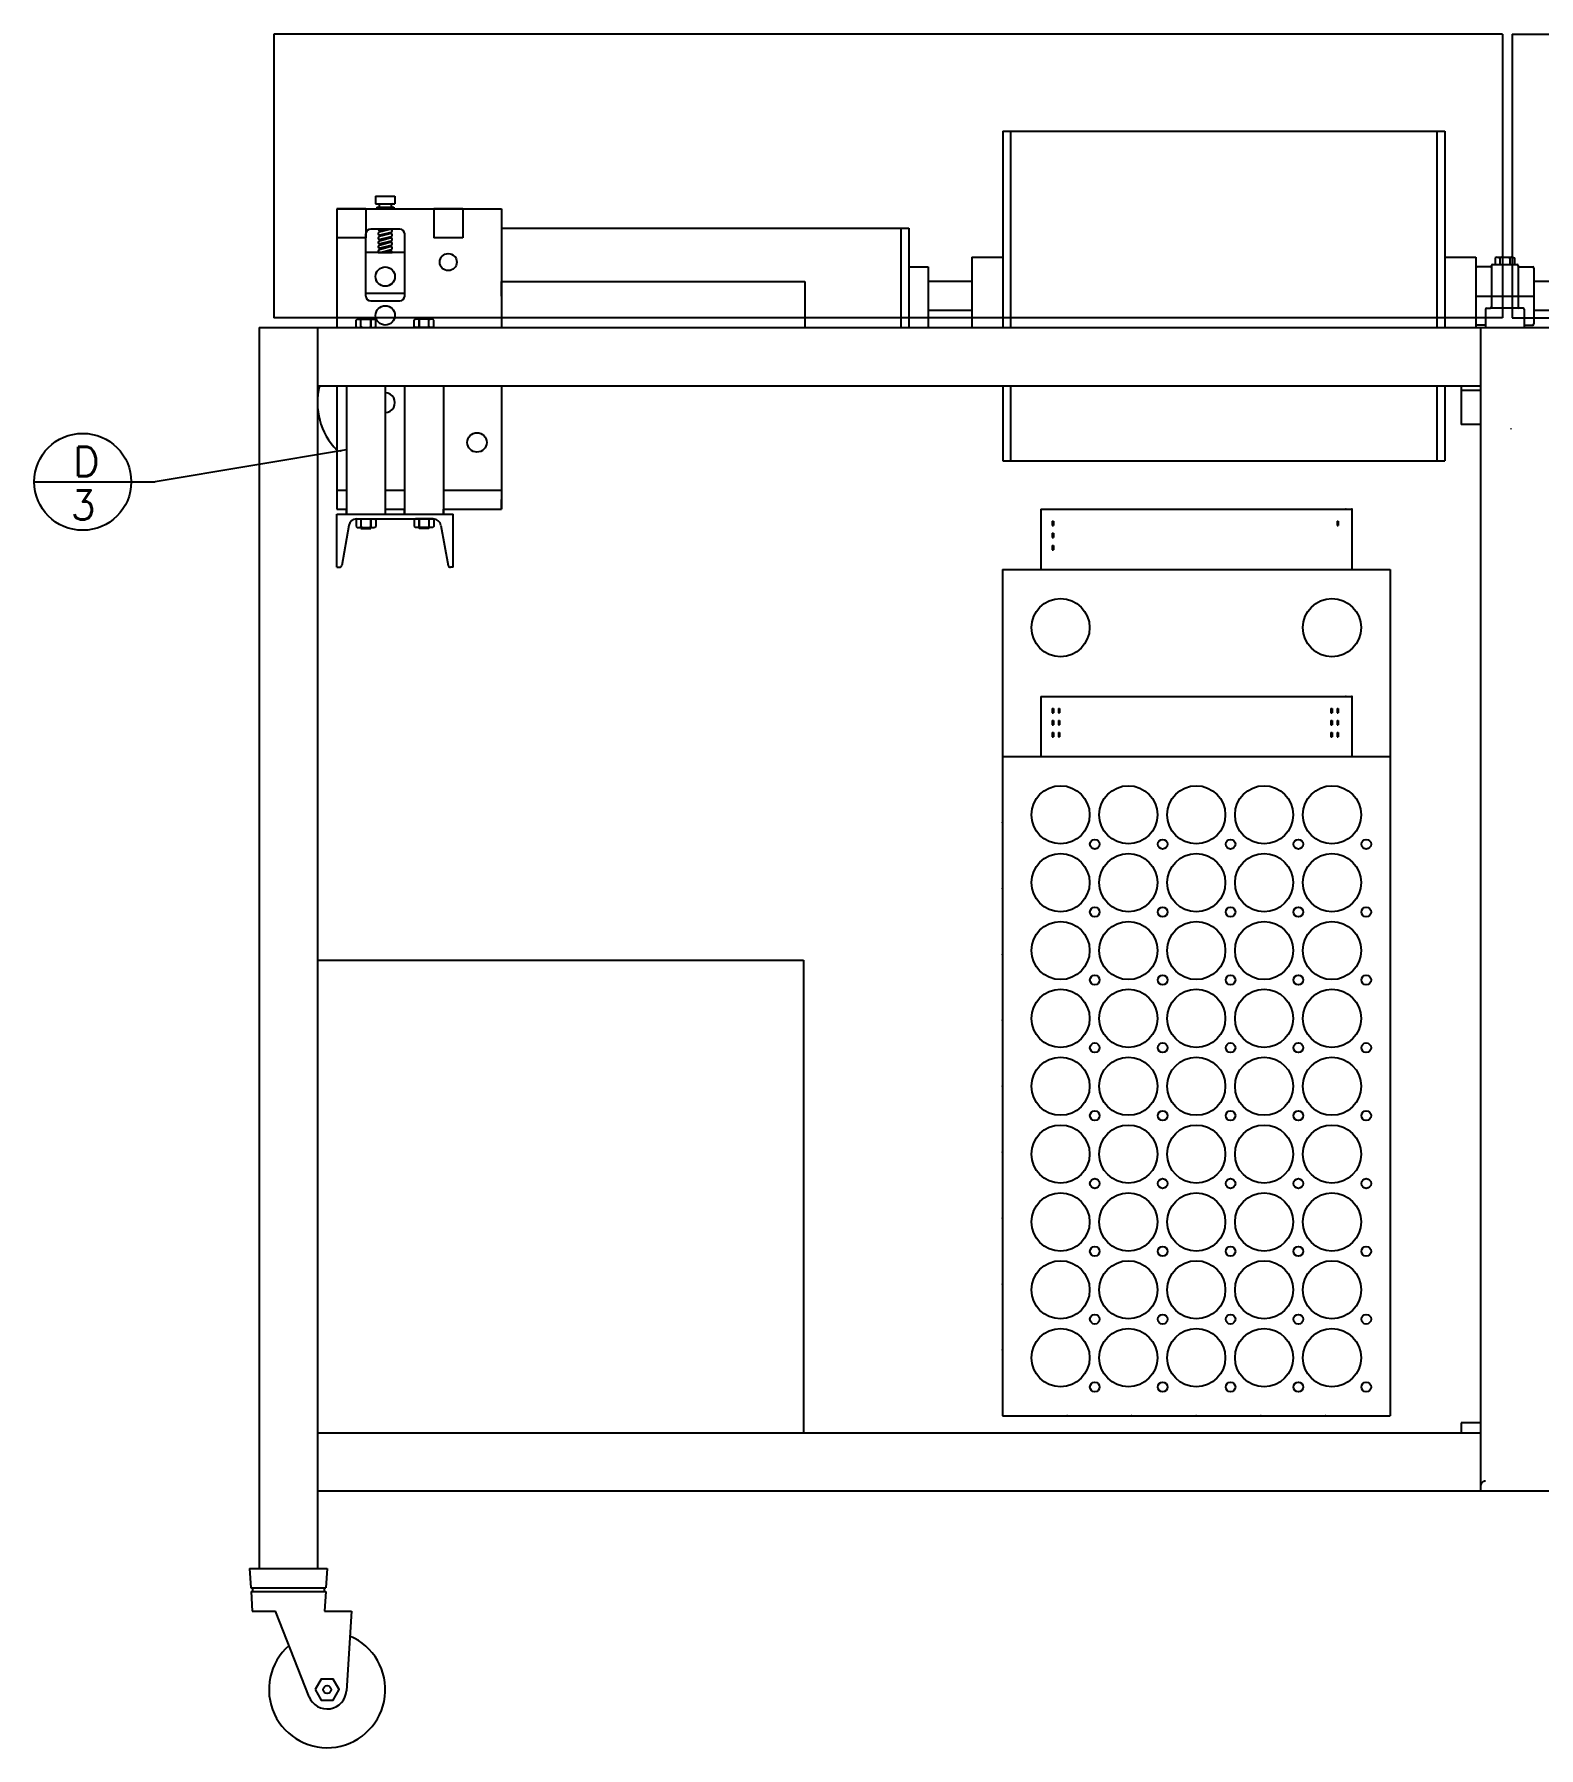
# Model space of a CAD drawing. Extents: x 1 to 153, y 1 to 83.
# Drawn here: x 36.38 to 75.18, y 0.6 to 44.78 of the extents above; entities that cross this region are included whole.
import ezdxf

# ---------------------------------------------------------------- set-up
doc = ezdxf.new("R2010")
doc.units = 0
doc.header["$MEASUREMENT"] = 0
doc.linetypes.add('HIDDEN', pattern=[0.375, 0.25, -0.125])
for name, color, linetype in [('HATCH', 2, 'CONTINUOUS'), ('HIDDEN', 6, 'HIDDEN'), ('OBJECT', 3, 'CONTINUOUS'), ('TEXT', 2, 'CONTINUOUS')]:
    doc.layers.add(name, color=color, linetype=linetype)
doc.styles.add('SIMPLEX', font='SIMPLEX')
doc.dimstyles.get("Standard").update_dxf_attribs({"dimtxt": 0.18, "dimasz": 0.18, "dimexe": 0.18, "dimexo": 0.0625, "dimgap": 0.09, "dimtad": 0, "dimtih": 1, "dimtoh": 1, "dimdec": 4, "dimzin": 0, "dimdsep": 46, "dimtxsty": 'STANDARD', "dimcen": 0.09, "dimadec": 0, "dimazin": 0, "dimtfac": 1, "dimtdec": 4, "dimtofl": 0, "dimtmove": 0, "dimatfit": 3, "dimfxl": 1, "dimtolj": 1, "dimtzin": 0, "dimarcsym": 0})

msp = doc.modelspace()

# ---------------------------------------------------------------- linework, layer by layer
at = {"layer": 'HATCH'}
for p, q in [((74.247, 44.784), (42.56, 44.784)), ((42.56, 44.784), (42.56, 37.471)), ((74.247, 44.784), (74.247, 37.471)), ((74.497, 44.784), (74.497, 37.471)), ((74.497, 44.784), (104.31, 44.784)), ((74.247, 37.471), (42.56, 37.471)), ((74.497, 37.471), (104.31, 37.471))]:
    msp.add_line(p, q, dxfattribs=at)
at = {"layer": 'HIDDEN'}
msp.add_arc((73.81, 7.346), 0.125, 90, 180, dxfattribs=at)
at = {"layer": 'OBJECT'}
for p, q in [((61.36, 42.284), (61.36, 37.221)), ((61.36, 42.284), (72.76, 42.284)), ((61.56, 42.284), (61.56, 37.221)), ((72.56, 42.284), (72.56, 37.221)), ((72.76, 42.284), (72.76, 37.221)), ((44.185, 40.284), (44.185, 39.534)), ((44.185, 40.284), (48.435, 40.284)), ((44.935, 40.284), (44.185, 40.284)), ((44.185, 40.284), (44.185, 37.221)), ((44.935, 40.284), (44.935, 39.534)), ((45.185, 40.612), (45.685, 40.612)), ((45.185, 40.612), (45.185, 40.407)), ((45.185, 40.407), (45.685, 40.407)), ((45.216, 40.323), (45.216, 40.284)), ((45.216, 40.323), (45.654, 40.323)), ((45.216, 40.284), (45.654, 40.284)), ((45.318, 40.284), (45.553, 40.284)), ((45.654, 40.323), (45.654, 40.284)), ((45.685, 40.612), (45.685, 40.407)), ((46.685, 40.284), (46.685, 39.534)), ((47.435, 40.284), (46.685, 40.284)), ((47.435, 40.284), (47.435, 39.534)), ((48.435, 40.284), (48.435, 37.221)), ((48.435, 39.784), (58.935, 39.784)), ((58.735, 39.784), (58.735, 37.221)), ((58.935, 39.784), (58.935, 37.221)), ((44.935, 39.534), (44.185, 39.534)), ((44.935, 39.534), (44.185, 39.534)), ((44.935, 39.534), (44.185, 39.534)), ((44.935, 38.034), (44.935, 39.634)), ((45.81, 39.759), (45.06, 39.759)), ((45.253, 39.759), (45.574, 39.759)), ((45.283, 39.685), (45.564, 39.757)), ((45.283, 39.573), (45.564, 39.645)), ((45.283, 39.461), (45.564, 39.533)), ((45.283, 39.349), (45.564, 39.421)), ((45.287, 39.719), (45.369, 39.707)), ((45.287, 39.607), (45.369, 39.595)), ((45.287, 39.495), (45.369, 39.483)), ((45.287, 39.383), (45.369, 39.371)), ((45.303, 39.72), (45.452, 39.759)), ((45.303, 39.608), (45.584, 39.68)), ((45.303, 39.496), (45.584, 39.568)), ((45.303, 39.384), (45.584, 39.456)), ((45.303, 39.272), (45.584, 39.344)), ((45.498, 39.658), (45.58, 39.646)), ((45.498, 39.546), (45.58, 39.534)), ((45.498, 39.434), (45.58, 39.422)), ((45.935, 38.034), (45.935, 39.634)), ((47.435, 39.534), (46.685, 39.534)), ((47.435, 39.534), (46.685, 39.534)), ((45.935, 39.159), (44.936, 39.159)), ((45.253, 39.159), (45.614, 39.159)), ((45.283, 39.237), (45.564, 39.309)), ((45.287, 39.271), (45.369, 39.259)), ((45.303, 39.16), (45.584, 39.232)), ((45.412, 39.159), (45.564, 39.197)), ((45.498, 39.322), (45.58, 39.31)), ((45.498, 39.21), (45.58, 39.198)), ((60.56, 39.034), (60.56, 37.221)), ((60.56, 39.034), (60.56, 37.221)), ((60.56, 39.034), (61.36, 39.034)), ((72.76, 39.034), (73.56, 39.034)), ((73.56, 39.034), (73.56, 37.221)), ((74.106, 39.034), (74.057, 39.019)), ((74.057, 39.019), (74.057, 38.846)), ((74.106, 39.034), (74.514, 39.034)), ((74.134, 39.034), (74.183, 39.019)), ((74.231, 39.034), (74.183, 39.019)), ((74.183, 39.019), (74.183, 38.846)), ((74.388, 39.034), (74.437, 39.019)), ((74.485, 39.034), (74.437, 39.019)), ((74.437, 39.019), (74.437, 38.846)), ((74.514, 39.034), (74.562, 39.019)), ((74.562, 39.019), (74.562, 38.846)), ((58.935, 38.784), (59.435, 38.784)), ((59.435, 38.784), (59.435, 37.221)), ((73.56, 38.754), (73.56, 37.314)), ((73.936, 38.784), (73.59, 38.784)), ((73.966, 38.816), (73.966, 38.814)), ((73.966, 38.814), (73.966, 37.751)), ((73.996, 38.846), (74.623, 38.846)), ((74.653, 38.816), (74.653, 38.814)), ((74.653, 38.814), (74.653, 37.751)), ((74.683, 38.784), (75.03, 38.784)), ((75.06, 38.754), (75.06, 37.314)), ((45.935, 38.096), (44.935, 38.096)), ((48.435, 38.409), (56.253, 38.409)), ((56.253, 38.409), (56.253, 37.221)), ((60.56, 38.409), (59.435, 38.409)), ((73.56, 38.034), (75.06, 38.034)), ((81.81, 38.409), (75.06, 38.409)), ((45.06, 37.909), (45.81, 37.909)), ((60.56, 37.659), (59.435, 37.659)), ((73.81, 37.691), (73.81, 37.221)), ((73.84, 37.721), (73.936, 37.721)), ((74.78, 37.721), (73.936, 37.721)), ((74.81, 37.691), (74.81, 37.221)), ((81.81, 37.659), (75.06, 37.659)), ((42.185, 37.221), (42.185, 5.221)), ((42.185, 37.221), (104.685, 37.221)), ((43.685, 37.221), (43.685, 5.221)), ((44.682, 37.414), (44.711, 37.44)), ((44.682, 37.247), (44.682, 37.414)), ((44.682, 37.247), (44.711, 37.221)), ((44.711, 37.44), (45.158, 37.44)), ((44.711, 37.221), (45.158, 37.221)), ((44.808, 37.414), (44.779, 37.44)), ((44.808, 37.247), (44.779, 37.221)), ((44.808, 37.414), (44.837, 37.44)), ((44.808, 37.44), (45.061, 37.44)), ((44.808, 37.247), (44.808, 37.414)), ((44.808, 37.247), (44.808, 37.414)), ((44.808, 37.247), (44.837, 37.221)), ((45.061, 37.414), (45.031, 37.44)), ((45.061, 37.247), (45.031, 37.221)), ((45.061, 37.414), (45.09, 37.44)), ((45.061, 37.247), (45.061, 37.414)), ((45.061, 37.414), (45.061, 37.247)), ((45.061, 37.247), (45.061, 37.414)), ((45.061, 37.247), (45.09, 37.221)), ((45.187, 37.414), (45.158, 37.44)), ((45.187, 37.247), (45.158, 37.221)), ((45.187, 37.247), (45.187, 37.414)), ((46.182, 37.414), (46.211, 37.44)), ((46.182, 37.247), (46.182, 37.414)), ((46.182, 37.247), (46.211, 37.221)), ((46.658, 37.44), (46.211, 37.44)), ((46.658, 37.221), (46.211, 37.221)), ((46.308, 37.414), (46.279, 37.44)), ((46.308, 37.247), (46.279, 37.221)), ((46.308, 37.414), (46.337, 37.44)), ((46.561, 37.44), (46.308, 37.44)), ((46.308, 37.247), (46.308, 37.414)), ((46.308, 37.414), (46.308, 37.247)), ((46.308, 37.247), (46.308, 37.414)), ((46.308, 37.247), (46.337, 37.221)), ((46.561, 37.414), (46.531, 37.44)), ((46.561, 37.247), (46.531, 37.221)), ((46.561, 37.414), (46.59, 37.44)), ((46.561, 37.247), (46.561, 37.414)), ((46.561, 37.247), (46.561, 37.414)), ((46.561, 37.247), (46.59, 37.221)), ((46.687, 37.414), (46.658, 37.44)), ((46.687, 37.247), (46.658, 37.221)), ((46.687, 37.247), (46.687, 37.414)), ((73.81, 37.284), (73.59, 37.284)), ((73.685, 37.221), (73.685, 7.221)), ((74.81, 37.284), (75.03, 37.284)), ((43.685, 35.721), (73.685, 35.721)), ((44.184, 35.721), (44.184, 32.534)), ((44.434, 35.721), (44.434, 32.412)), ((45.434, 35.721), (45.434, 32.412)), ((45.934, 35.721), (45.934, 32.412)), ((46.934, 35.721), (46.934, 32.412)), ((48.435, 35.721), (48.435, 32.784)), ((61.36, 35.721), (61.36, 33.784)), ((61.56, 35.721), (61.56, 33.784)), ((72.56, 35.721), (72.56, 33.784)), ((72.76, 35.721), (72.76, 33.784)), ((73.185, 35.721), (73.185, 34.721)), ((73.685, 35.596), (73.185, 35.596)), ((73.685, 34.721), (73.185, 34.721)), ((74.467, 34.616), (74.467, 34.596)), ((48.434, 33.784), (48.434, 32.534)), ((48.434, 33.784), (48.434, 32.534)), ((48.434, 33.784), (48.434, 32.784)), ((61.36, 33.784), (72.76, 33.784)), ((44.184, 33.03), (44.434, 33.03)), ((45.434, 33.03), (45.934, 33.03)), ((46.934, 33.03), (48.435, 33.03)), ((48.434, 32.534), (48.434, 32.784)), ((44.184, 32.534), (44.434, 32.534)), ((44.184, 31.037), (44.184, 32.412)), ((44.184, 32.412), (47.184, 32.412)), ((44.309, 32.412), (45.059, 32.412)), ((44.309, 32.412), (45.059, 32.412)), ((44.434, 32.412), (44.434, 32.534)), ((44.434, 32.412), (45.434, 32.412)), ((44.434, 32.412), (44.434, 32.412)), ((44.682, 32.261), (44.711, 32.287)), ((44.682, 32.261), (44.682, 32.094)), ((44.696, 32.287), (46.673, 32.287)), ((44.711, 32.287), (45.158, 32.287)), ((44.808, 32.261), (44.779, 32.287)), ((44.808, 32.261), (44.837, 32.287)), ((44.808, 32.261), (44.808, 32.094)), ((44.808, 32.261), (44.808, 32.094)), ((45.061, 32.261), (45.031, 32.287)), ((45.061, 32.261), (45.09, 32.287)), ((45.061, 32.261), (45.061, 32.094)), ((45.061, 32.094), (45.061, 32.261)), ((45.061, 32.261), (45.061, 32.094)), ((45.187, 32.261), (45.158, 32.287)), ((45.187, 32.261), (45.187, 32.094)), ((45.434, 32.534), (45.934, 32.534)), ((45.934, 32.412), (45.934, 32.534)), ((45.934, 32.412), (45.934, 32.412)), ((45.934, 32.412), (46.934, 32.412)), ((46.182, 32.261), (46.211, 32.287)), ((46.182, 32.261), (46.182, 32.094)), ((46.658, 32.287), (46.211, 32.287)), ((46.308, 32.261), (46.279, 32.287)), ((46.308, 32.261), (46.337, 32.287)), ((46.308, 32.261), (46.308, 32.094)), ((46.308, 32.094), (46.308, 32.261)), ((46.308, 32.261), (46.308, 32.094)), ((46.561, 32.261), (46.531, 32.287)), ((46.561, 32.261), (46.59, 32.287)), ((46.561, 32.261), (46.561, 32.094)), ((46.561, 32.261), (46.561, 32.094)), ((46.687, 32.261), (46.658, 32.287)), ((46.687, 32.261), (46.687, 32.094)), ((46.934, 32.534), (48.434, 32.534)), ((46.934, 32.412), (46.934, 32.534)), ((46.934, 32.412), (46.934, 32.412)), ((47.184, 31.037), (47.184, 32.412)), ((48.309, 32.534), (48.434, 32.534)), ((62.339, 32.537), (62.339, 30.982)), ((62.339, 32.537), (70.364, 32.537)), ((70.364, 32.537), (70.364, 30.982)), ((44.498, 32.118), (44.311, 31.088)), ((44.682, 32.094), (44.711, 32.068)), ((44.711, 32.068), (45.158, 32.068)), ((44.808, 32.094), (44.779, 32.068)), ((44.808, 32.094), (44.837, 32.068)), ((44.808, 32.068), (44.808, 32.034)), ((44.808, 32.068), (45.061, 32.068)), ((44.808, 32.034), (45.061, 32.034)), ((45.061, 32.094), (45.031, 32.068)), ((45.061, 32.094), (45.09, 32.068)), ((45.061, 32.034), (45.061, 32.068)), ((45.061, 32.068), (45.061, 32.034)), ((45.187, 32.094), (45.158, 32.068)), ((46.182, 32.094), (46.211, 32.068)), ((46.658, 32.068), (46.211, 32.068)), ((46.308, 32.094), (46.279, 32.068)), ((46.308, 32.094), (46.337, 32.068)), ((46.308, 32.034), (46.308, 32.068)), ((46.308, 32.068), (46.308, 32.034)), ((46.561, 32.068), (46.308, 32.068)), ((46.561, 32.034), (46.308, 32.034)), ((46.561, 32.094), (46.531, 32.068)), ((46.561, 32.094), (46.59, 32.068)), ((46.561, 32.068), (46.561, 32.034)), ((46.687, 32.094), (46.658, 32.068)), ((46.87, 32.118), (47.057, 31.088)), ((62.638, 32.228), (62.67, 32.228)), ((62.638, 32.228), (62.638, 32.116)), ((62.638, 32.116), (62.67, 32.116)), ((62.638, 31.915), (62.67, 31.915)), ((62.638, 31.915), (62.638, 31.803)), ((62.67, 32.228), (62.67, 32.116)), ((62.67, 31.915), (62.67, 31.803)), ((69.982, 32.228), (70.013, 32.228)), ((69.982, 32.228), (69.982, 32.116)), ((69.982, 32.116), (70.013, 32.116)), ((70.013, 32.228), (70.013, 32.116)), ((62.638, 31.803), (62.67, 31.803)), ((62.638, 31.603), (62.638, 31.491)), ((62.638, 31.603), (62.67, 31.603)), ((62.638, 31.491), (62.67, 31.491)), ((62.67, 31.603), (62.67, 31.491)), ((44.184, 31.037), (44.252, 31.037)), ((47.184, 31.037), (47.117, 31.037)), ((61.351, 30.982), (61.351, 9.155)), ((61.351, 30.982), (71.351, 30.982)), ((71.351, 30.982), (71.351, 9.155)), ((62.339, 27.709), (62.339, 26.155)), ((62.339, 27.709), (70.364, 27.709)), ((62.638, 27.4), (62.67, 27.4)), ((62.638, 27.4), (62.638, 27.288)), ((62.67, 27.4), (62.67, 27.288)), ((62.795, 27.4), (62.826, 27.4)), ((62.795, 27.4), (62.795, 27.288)), ((62.826, 27.4), (62.826, 27.288)), ((69.826, 27.4), (69.857, 27.4)), ((69.826, 27.4), (69.826, 27.288)), ((69.857, 27.4), (69.857, 27.288)), ((69.982, 27.4), (70.013, 27.4)), ((69.982, 27.4), (69.982, 27.288)), ((70.013, 27.4), (70.013, 27.288)), ((70.364, 27.709), (70.364, 26.155)), ((62.638, 27.288), (62.67, 27.288)), ((62.638, 27.088), (62.67, 27.088)), ((62.638, 27.088), (62.638, 26.976)), ((62.638, 26.976), (62.67, 26.976)), ((62.67, 27.088), (62.67, 26.976)), ((62.795, 27.288), (62.826, 27.288)), ((62.795, 27.088), (62.826, 27.088)), ((62.795, 27.088), (62.795, 26.976)), ((62.795, 26.976), (62.826, 26.976)), ((62.826, 27.088), (62.826, 26.976)), ((69.826, 27.288), (69.857, 27.288)), ((69.826, 27.088), (69.857, 27.088)), ((69.826, 27.088), (69.826, 26.976)), ((69.826, 26.976), (69.857, 26.976)), ((69.857, 27.088), (69.857, 26.976)), ((69.982, 27.288), (70.013, 27.288)), ((69.982, 27.088), (70.013, 27.088)), ((69.982, 27.088), (69.982, 26.976)), ((69.982, 26.976), (70.013, 26.976)), ((70.013, 27.088), (70.013, 26.976)), ((62.638, 26.775), (62.638, 26.663)), ((62.638, 26.775), (62.67, 26.775)), ((62.638, 26.663), (62.67, 26.663)), ((62.67, 26.775), (62.67, 26.663)), ((62.795, 26.775), (62.826, 26.775)), ((62.795, 26.775), (62.795, 26.663)), ((62.795, 26.663), (62.826, 26.663)), ((62.826, 26.775), (62.826, 26.663)), ((69.826, 26.775), (69.857, 26.775)), ((69.826, 26.775), (69.826, 26.663)), ((69.826, 26.663), (69.857, 26.663)), ((69.857, 26.775), (69.857, 26.663)), ((69.982, 26.775), (70.013, 26.775)), ((69.982, 26.775), (69.982, 26.663)), ((69.982, 26.663), (70.013, 26.663)), ((70.013, 26.775), (70.013, 26.663)), ((61.351, 26.155), (71.351, 26.155)), ((43.685, 20.908), (56.219, 20.908)), ((56.219, 20.908), (56.219, 8.721)), ((61.351, 9.155), (71.351, 9.155)), ((73.185, 8.971), (73.185, 8.721)), ((73.685, 8.971), (73.185, 8.971)), ((43.685, 8.721), (73.685, 8.721)), ((43.685, 7.221), (103.185, 7.221)), ((41.935, 5.221), (43.935, 5.221)), ((41.935, 5.221), (41.965, 4.721)), ((43.935, 5.221), (43.904, 4.721)), ((41.965, 4.721), (43.904, 4.721)), ((41.972, 4.621), (43.898, 4.621)), ((41.972, 4.621), (42.002, 4.121)), ((42.013, 4.721), (42.013, 4.621)), ((43.857, 4.721), (43.857, 4.621)), ((43.898, 4.621), (43.867, 4.121)), ((42.002, 4.121), (42.601, 4.121)), ((43.469, 1.913), (42.601, 4.121)), ((43.867, 4.121), (44.56, 4.121)), ((44.56, 4.121), (44.434, 2.066))]:
    msp.add_line(p, q, dxfattribs=at)
msp.add_lwpolyline([(48.435, 38.034), (48.435, 38.409)], dxfattribs=at)
msp.add_lwpolyline([(43.624, 2.096), (43.779, 1.827), (44.09, 1.827), (44.246, 2.096), (44.09, 2.366), (43.779, 2.366)], close=True, dxfattribs=at)
for centre, radius in [((47.06, 38.909), 0.219), ((45.433, 38.534), 0.25), ((45.435, 38.534), 0.25), ((45.435, 37.534), 0.25), ((47.8, 34.258), 0.25), ((47.8, 34.258), 0.25), ((47.8, 34.258), 0.25), ((47.8, 34.258), 0.25), ((47.8, 34.258), 0.25), ((62.851, 29.482), 0.75), ((69.851, 29.482), 0.75), ((62.851, 24.655), 0.75), ((64.601, 24.655), 0.75), ((66.351, 24.655), 0.75), ((68.101, 24.655), 0.75), ((69.851, 24.655), 0.75), ((63.735, 23.897), 0.125), ((63.735, 23.897), 0.125), ((63.735, 23.897), 0.125), ((63.735, 23.897), 0.125), ((63.735, 23.897), 0.125), ((65.485, 23.897), 0.125), ((65.485, 23.897), 0.125), ((65.485, 23.897), 0.125), ((65.485, 23.897), 0.125), ((65.485, 23.897), 0.125), ((67.235, 23.897), 0.125), ((67.235, 23.897), 0.125), ((67.235, 23.897), 0.125), ((67.235, 23.897), 0.125), ((67.235, 23.897), 0.125), ((68.985, 23.897), 0.125), ((68.985, 23.897), 0.125), ((68.985, 23.897), 0.125), ((68.985, 23.897), 0.125), ((68.985, 23.897), 0.125), ((70.735, 23.897), 0.125), ((70.735, 23.897), 0.125), ((70.735, 23.897), 0.125), ((70.735, 23.897), 0.125), ((70.735, 23.897), 0.125), ((62.851, 22.905), 0.75), ((64.601, 22.905), 0.75), ((66.351, 22.905), 0.75), ((68.101, 22.905), 0.75), ((69.851, 22.905), 0.75), ((63.735, 22.147), 0.125), ((63.735, 22.147), 0.125), ((63.735, 22.147), 0.125), ((63.735, 22.147), 0.125), ((63.735, 22.147), 0.125), ((65.485, 22.147), 0.125), ((65.485, 22.147), 0.125), ((65.485, 22.147), 0.125), ((65.485, 22.147), 0.125), ((65.485, 22.147), 0.125), ((67.235, 22.147), 0.125), ((67.235, 22.147), 0.125), ((67.235, 22.147), 0.125), ((67.235, 22.147), 0.125), ((67.235, 22.147), 0.125), ((68.985, 22.147), 0.125), ((68.985, 22.147), 0.125), ((68.985, 22.147), 0.125), ((68.985, 22.147), 0.125), ((68.985, 22.147), 0.125), ((70.735, 22.147), 0.125), ((70.735, 22.147), 0.125), ((70.735, 22.147), 0.125), ((70.735, 22.147), 0.125), ((70.735, 22.147), 0.125), ((62.851, 21.155), 0.75), ((64.601, 21.155), 0.75), ((66.351, 21.155), 0.75), ((68.101, 21.155), 0.75), ((69.851, 21.155), 0.75), ((63.735, 20.397), 0.125), ((63.735, 20.397), 0.125), ((63.735, 20.397), 0.125), ((63.735, 20.397), 0.125), ((63.735, 20.397), 0.125), ((65.485, 20.397), 0.125), ((65.485, 20.397), 0.125), ((65.485, 20.397), 0.125), ((65.485, 20.397), 0.125), ((65.485, 20.397), 0.125), ((67.235, 20.397), 0.125), ((67.235, 20.397), 0.125), ((67.235, 20.397), 0.125), ((67.235, 20.397), 0.125), ((67.235, 20.397), 0.125), ((68.985, 20.397), 0.125), ((68.985, 20.397), 0.125), ((68.985, 20.397), 0.125), ((68.985, 20.397), 0.125), ((68.985, 20.397), 0.125), ((70.735, 20.397), 0.125), ((70.735, 20.397), 0.125), ((70.735, 20.397), 0.125), ((70.735, 20.397), 0.125), ((70.735, 20.397), 0.125), ((62.851, 19.405), 0.75), ((64.601, 19.405), 0.75), ((66.351, 19.405), 0.75), ((68.101, 19.405), 0.75), ((69.851, 19.405), 0.75), ((63.735, 18.647), 0.125), ((63.735, 18.647), 0.125), ((63.735, 18.647), 0.125), ((63.735, 18.647), 0.125), ((63.735, 18.647), 0.125), ((65.485, 18.647), 0.125), ((65.485, 18.647), 0.125), ((65.485, 18.647), 0.125), ((65.485, 18.647), 0.125), ((65.485, 18.647), 0.125), ((67.235, 18.647), 0.125), ((67.235, 18.647), 0.125), ((67.235, 18.647), 0.125), ((67.235, 18.647), 0.125), ((67.235, 18.647), 0.125), ((68.985, 18.647), 0.125), ((68.985, 18.647), 0.125), ((68.985, 18.647), 0.125), ((68.985, 18.647), 0.125), ((68.985, 18.647), 0.125), ((70.735, 18.647), 0.125), ((70.735, 18.647), 0.125), ((70.735, 18.647), 0.125), ((70.735, 18.647), 0.125), ((70.735, 18.647), 0.125), ((62.851, 17.655), 0.75), ((64.601, 17.655), 0.75), ((66.351, 17.655), 0.75), ((68.101, 17.655), 0.75), ((69.851, 17.655), 0.75), ((63.735, 16.897), 0.125), ((63.735, 16.897), 0.125), ((63.735, 16.897), 0.125), ((63.735, 16.897), 0.125), ((63.735, 16.897), 0.125), ((65.485, 16.897), 0.125), ((65.485, 16.897), 0.125), ((65.485, 16.897), 0.125), ((65.485, 16.897), 0.125), ((65.485, 16.897), 0.125), ((67.235, 16.897), 0.125), ((67.235, 16.897), 0.125), ((67.235, 16.897), 0.125), ((67.235, 16.897), 0.125), ((67.235, 16.897), 0.125), ((68.985, 16.897), 0.125), ((68.985, 16.897), 0.125), ((68.985, 16.897), 0.125), ((68.985, 16.897), 0.125), ((68.985, 16.897), 0.125), ((70.735, 16.897), 0.125), ((70.735, 16.897), 0.125), ((70.735, 16.897), 0.125), ((70.735, 16.897), 0.125), ((70.735, 16.897), 0.125), ((62.851, 15.905), 0.75), ((64.601, 15.905), 0.75), ((66.351, 15.905), 0.75), ((68.101, 15.905), 0.75), ((69.851, 15.905), 0.75), ((63.735, 15.147), 0.125), ((63.735, 15.147), 0.125), ((63.735, 15.147), 0.125), ((63.735, 15.147), 0.125), ((63.735, 15.147), 0.125), ((65.485, 15.147), 0.125), ((65.485, 15.147), 0.125), ((65.485, 15.147), 0.125), ((65.485, 15.147), 0.125), ((65.485, 15.147), 0.125), ((67.235, 15.147), 0.125), ((67.235, 15.147), 0.125), ((67.235, 15.147), 0.125), ((67.235, 15.147), 0.125), ((67.235, 15.147), 0.125), ((68.985, 15.147), 0.125), ((68.985, 15.147), 0.125), ((68.985, 15.147), 0.125), ((68.985, 15.147), 0.125), ((68.985, 15.147), 0.125), ((70.735, 15.147), 0.125), ((70.735, 15.147), 0.125), ((70.735, 15.147), 0.125), ((70.735, 15.147), 0.125), ((70.735, 15.147), 0.125), ((62.851, 14.155), 0.75), ((64.601, 14.155), 0.75), ((66.351, 14.155), 0.75), ((68.101, 14.155), 0.75), ((69.851, 14.155), 0.75), ((63.735, 13.397), 0.125), ((63.735, 13.397), 0.125), ((63.735, 13.397), 0.125), ((63.735, 13.397), 0.125), ((63.735, 13.397), 0.125), ((65.485, 13.397), 0.125), ((65.485, 13.397), 0.125), ((65.485, 13.397), 0.125), ((65.485, 13.397), 0.125), ((65.485, 13.397), 0.125), ((67.235, 13.397), 0.125), ((67.235, 13.397), 0.125), ((67.235, 13.397), 0.125), ((67.235, 13.397), 0.125), ((67.235, 13.397), 0.125), ((68.985, 13.397), 0.125), ((68.985, 13.397), 0.125), ((68.985, 13.397), 0.125), ((68.985, 13.397), 0.125), ((68.985, 13.397), 0.125), ((70.735, 13.397), 0.125), ((70.735, 13.397), 0.125), ((70.735, 13.397), 0.125), ((70.735, 13.397), 0.125), ((70.735, 13.397), 0.125), ((62.851, 12.405), 0.75), ((64.601, 12.405), 0.75), ((66.351, 12.405), 0.75), ((68.101, 12.405), 0.75), ((69.851, 12.405), 0.75), ((63.735, 11.647), 0.125), ((63.735, 11.647), 0.125), ((63.735, 11.647), 0.125), ((63.735, 11.647), 0.125), ((63.735, 11.647), 0.125), ((65.485, 11.647), 0.125), ((65.485, 11.647), 0.125), ((65.485, 11.647), 0.125), ((65.485, 11.647), 0.125), ((65.485, 11.647), 0.125), ((67.235, 11.647), 0.125), ((67.235, 11.647), 0.125), ((67.235, 11.647), 0.125), ((67.235, 11.647), 0.125), ((67.235, 11.647), 0.125), ((68.985, 11.647), 0.125), ((68.985, 11.647), 0.125), ((68.985, 11.647), 0.125), ((68.985, 11.647), 0.125), ((68.985, 11.647), 0.125), ((70.735, 11.647), 0.125), ((70.735, 11.647), 0.125), ((70.735, 11.647), 0.125), ((70.735, 11.647), 0.125), ((70.735, 11.647), 0.125), ((62.851, 10.655), 0.75), ((64.601, 10.655), 0.75), ((66.351, 10.655), 0.75), ((68.101, 10.655), 0.75), ((69.851, 10.655), 0.75), ((63.735, 9.897), 0.125), ((63.735, 9.897), 0.125), ((63.735, 9.897), 0.125), ((63.735, 9.897), 0.125), ((63.735, 9.897), 0.125), ((65.485, 9.897), 0.125), ((65.485, 9.897), 0.125), ((65.485, 9.897), 0.125), ((65.485, 9.897), 0.125), ((65.485, 9.897), 0.125), ((67.235, 9.897), 0.125), ((67.235, 9.897), 0.125), ((67.235, 9.897), 0.125), ((67.235, 9.897), 0.125), ((67.235, 9.897), 0.125), ((68.985, 9.897), 0.125), ((68.985, 9.897), 0.125), ((68.985, 9.897), 0.125), ((68.985, 9.897), 0.125), ((68.985, 9.897), 0.125), ((70.735, 9.897), 0.125), ((70.735, 9.897), 0.125), ((70.735, 9.897), 0.125), ((70.735, 9.897), 0.125), ((70.735, 9.897), 0.125), ((43.935, 2.096), 0.102)]:
    msp.add_circle(centre, radius, dxfattribs=at)
for centre, radius, start, end in [((45.241, 40.365), 0.0425, 261.2664, 81.2664), ((45.629, 40.365), 0.0425, 98.7336, 278.7336), ((45.06, 39.634), 0.125, 90, 180), ((45.293, 39.759), 0.04, 180, 284.5183), ((45.293, 39.647), 0.04, 104.3476, 284.3476), ((45.293, 39.535), 0.04, 104.3476, 284.3476), ((45.293, 39.423), 0.04, 104.3476, 284.3476), ((45.293, 39.311), 0.04, 104.3476, 284.3476), ((45.574, 39.719), 0.04, 284.3476, 104.3476), ((45.574, 39.607), 0.04, 284.3476, 104.3476), ((45.574, 39.495), 0.04, 284.3476, 104.3476), ((45.574, 39.383), 0.04, 284.3476, 104.3476), ((45.81, 39.634), 0.125, 0, 90), ((45.293, 39.199), 0.04, 104.3476, 284.3476), ((45.574, 39.271), 0.04, 284.3476, 104.3476), ((45.574, 39.159), 0.04, 0, 104.3147), ((73.59, 38.754), 0.03, 90, 180), ((73.936, 38.814), 0.03, 270, 0), ((73.996, 38.816), 0.03, 90, 180), ((74.623, 38.816), 0.03, 0, 90), ((74.683, 38.814), 0.03, 180, 270), ((75.03, 38.754), 0.03, 0, 90), ((45.06, 38.034), 0.125, 180, 270), ((45.81, 38.034), 0.125, 270, 0), ((73.84, 37.691), 0.03, 90, 180), ((73.936, 37.751), 0.03, 270, 0), ((74.683, 37.751), 0.03, 180, 270), ((74.78, 37.691), 0.03, 0, 90), ((73.59, 37.314), 0.03, 180, 270), ((75.03, 37.314), 0.03, 270, 360), ((45.435, 35.284), 1.75, 165.5225, 224.4037), ((45.435, 35.284), 0.25, 269.9429, 90.0571), ((44.696, 32.087), 0.2, 90, 171), ((46.673, 32.087), 0.2, 9, 90), ((44.252, 31.097), 0.06, 270, 351), ((47.117, 31.097), 0.06, 189, 270), ((43.935, 2.096), 1.5, 130.9361, 67.0168), ((43.935, 2.096), 0.5, 201.4649, 356.4881)]:
    msp.add_arc(centre, radius, start, end, dxfattribs=at)
for p in [(70.206, 32.537), (70.364, 32.537), (70.206, 27.709), (70.364, 27.709), (61.351, 24.455), (61.351, 22.755), (61.351, 21.055), (61.351, 19.355), (61.351, 17.655), (61.351, 15.955), (61.351, 14.255), (61.351, 12.555), (61.351, 10.855), (63.018, 9.155), (63.018, 9.155), (64.685, 9.155), (64.685, 9.155), (66.351, 9.155), (66.351, 9.155), (68.018, 9.155), (68.018, 9.155), (69.685, 9.155), (69.685, 9.155)]:
    msp.add_point(p, dxfattribs=at)
at = {"layer": 'TEXT'}
msp.add_line((36.381, 33.242), (39.499, 33.242), dxfattribs=at)
msp.add_circle((37.631, 33.242), 1.25, dxfattribs=at)

# ---------------------------------------------------------------- texts
at = {"layer": 'TEXT', "style": 'SIMPLEX'}
for s, p in [('D', (37.388, 33.392)), ('3', (37.319, 32.269))]:
    msp.add_text(s, height=0.75, dxfattribs=at).set_placement(p)

# ---------------------------------------------------------------- leaders
at = {"layer": 'TEXT'}
msp.add_leader([(44.434, 34.067), (39.499, 33.242)], dimstyle='STANDARD', override={"dimtxt": 0.1, "dimexo": 0.063, "dimgap": 0.1, "dimcen": 0.1, "dimclrd": 256, "dimclre": 256, "dimclrt": 256, "dimtfac": 0.8}, dxfattribs=at)

doc.saveas('drawing.dxf')
